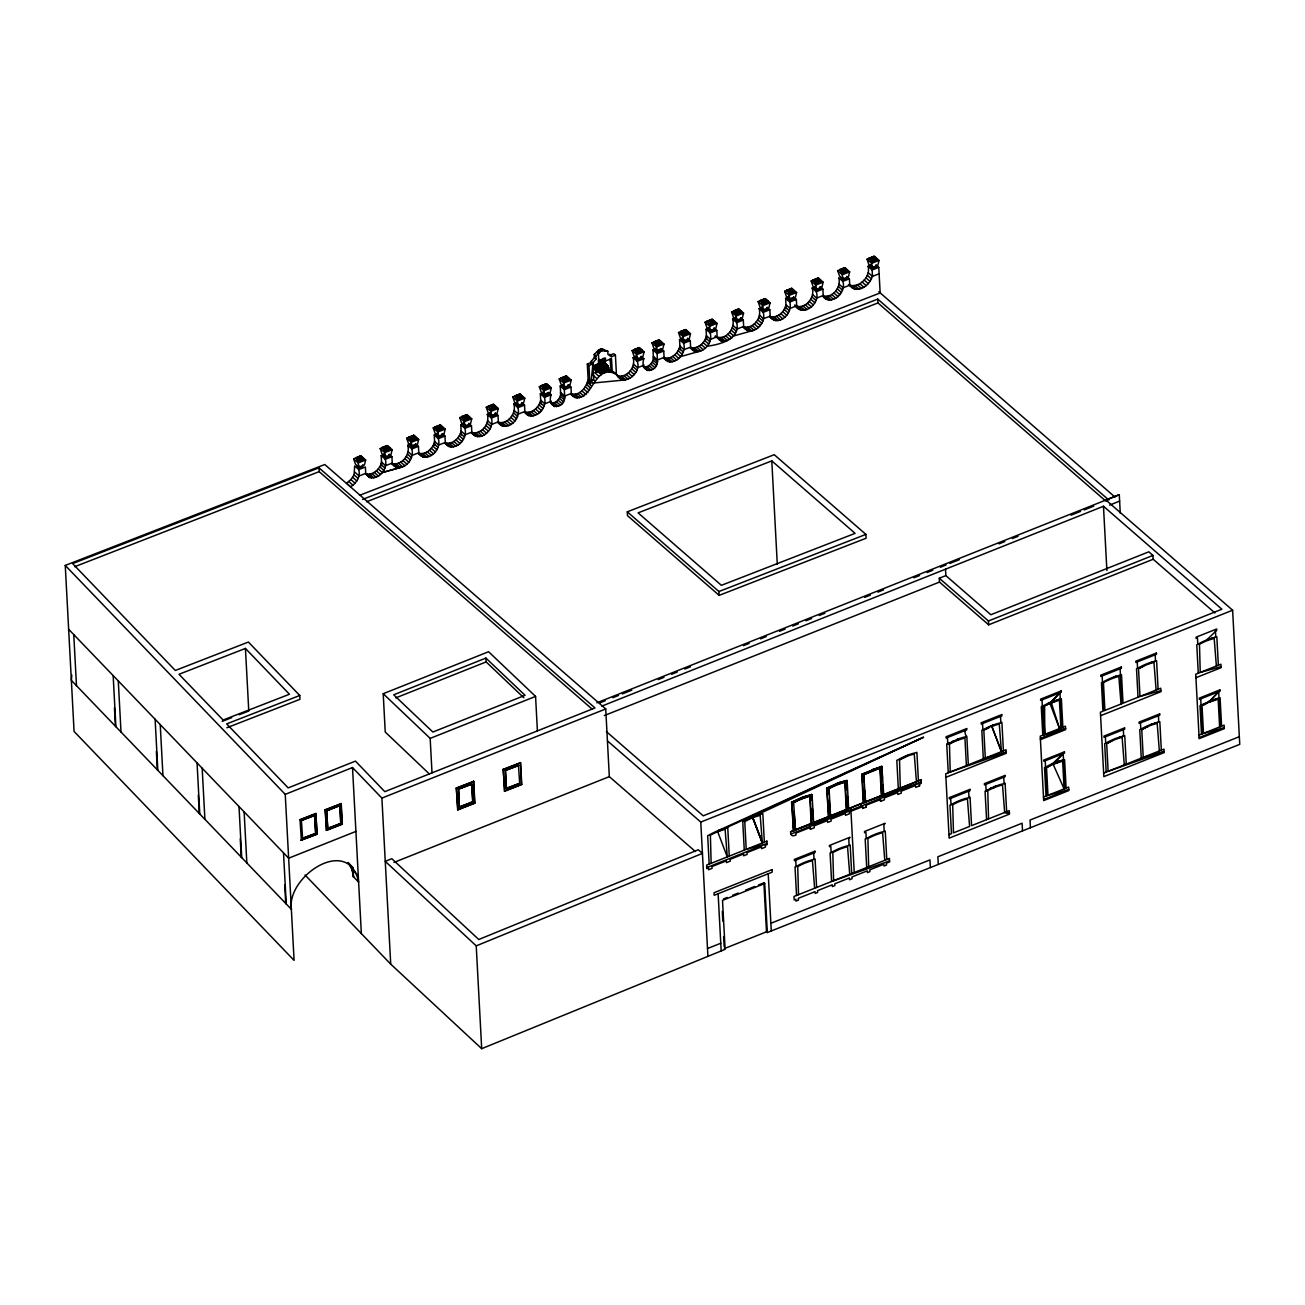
<?xml version="1.0" encoding="UTF-8"?>
<svg xmlns="http://www.w3.org/2000/svg" width="1305" height="1305" viewBox="0 0 1305 1305"><rect width="100%" height="100%" fill="white"/><g stroke="black" fill="none" stroke-linecap="round" stroke-linejoin="round"><path stroke-width="1.5" d="M603.008 363.149L604.362 362.823L608.864 368.32C598.359 383.784 596.923 358.076 604.623 358.81C607.608 365.889 595.113 365.906 599.338 359.381M599.99 372.594L598.277 372.235L600.74 359.935M591.018 382.659L592.927 363.932L591.296 362.464L587.315 364.013L588.327 383.164M71.791 675.028L71.367 680.362L291.358 909.291C286.496 875.9 349.022 834.792 358.614 882.131L353.492 876.797L351.959 869.163L348.174 862.621L353.296 867.956M598.277 372.235C593.302 371.599 594.215 365.009 598.457 364.013L596.711 365.857L598.767 363.018M596.793 371.648C599.142 368.108 598.228 362.105 600.186 359.837M595.667 370.832L598.865 363.638L598.44 353.769L600.398 351.453L603.579 350.474L607.787 351.257L607.951 354.389L611.441 356.738L615.422 355.188L616.433 374.339C623.056 387.895 642.191 373.116 637.215 361.322L633.121 357.668L636.449 356.379M608.636 369.38L603.644 361.338L603.758 358.418C606.613 361.126 601.246 364.454 598.783 361.942M597.837 364.128L594.901 367.749M594.933 369.87L598.555 363.23M550.58 403C556.191 403.8 561.574 397.894 560.579 392.381L564.657 396.051C565.897 409.411 546.11 410.423 551.069 394.811L548.345 392.381M647.443 370.587L643.365 366.933C648.976 367.733 654.36 361.828 653.365 356.314L657.443 359.968C658.666 373.344 638.895 374.356 643.838 358.745L641.114 356.298M603.611 358.565L604.753 359.315L603.677 363.834L606.825 371.289M594.689 368.826L598.13 363.524C590.284 371.974 614.508 369.755 604.362 362.823M595.504 366.362L594.786 368.255C596.564 373.736 607.2 373.263 608.701 367.749L603.644 361.338M604.443 362.105C608.978 366.754 597.396 369.038 597.755 364.079M604.46 363.018L604.639 359.821L603.53 358.908M365.645 460.045L364.421 465.004L358.859 467.157L355.433 464.107L353.655 458.838L361.077 455.951L365.645 460.045L358.223 462.932L353.655 458.838M392.169 449.736L390.945 454.695L385.383 456.848L381.957 453.781L380.195 448.529L387.601 445.641L392.169 449.736L384.763 452.607L380.195 448.529M418.693 439.41L417.469 444.369L411.907 446.538L408.481 443.472L406.72 438.219L414.125 435.332L418.693 439.41L411.287 442.297L406.72 438.219M445.217 429.1L443.994 434.059L438.431 436.229L435.005 433.162L433.244 427.893L440.65 425.022L445.217 429.1L437.811 431.988L433.244 427.893M471.741 418.791L470.518 423.75L464.955 425.903L461.53 422.853L459.768 417.584L467.174 414.713L471.741 418.791L464.335 421.678L459.768 417.584M498.265 408.481L497.042 413.44L491.479 415.594L488.054 412.527L486.292 407.274L493.698 404.387L498.265 408.481L490.859 411.369L486.292 407.274M524.789 398.172L523.566 403.131L518.003 405.284L514.578 402.217L512.816 396.965L520.222 394.077L524.789 398.172L517.384 401.043L512.816 396.965M551.314 387.846L550.09 392.805L544.528 394.975L541.102 391.908L539.34 386.655L546.746 383.768L551.314 387.846L543.908 390.733L539.34 386.655M571.215 380.114L569.991 385.073L564.429 387.242L561.003 384.176L559.225 378.923L566.647 376.036L571.215 380.114L563.793 383.001L559.225 378.923M644.099 351.779L642.876 356.738L637.313 358.891L633.887 355.841L632.126 350.572L639.532 347.701L644.099 351.779L636.693 354.666L632.126 350.572M664 344.047L662.777 349.006L657.214 351.159L653.789 348.109L652.011 342.84L659.433 339.953L664 344.047L656.578 346.934L652.011 342.84M690.524 333.737L689.301 338.696L683.738 340.85L680.313 337.783L678.535 332.53L685.957 329.643L690.524 333.737L683.102 336.608L678.535 332.53M717.049 323.412L715.825 328.371L710.263 330.54L706.837 327.473L705.059 322.221L712.481 319.334L717.049 323.412L709.626 326.299L705.059 322.221M743.573 313.102L742.349 318.061L736.787 320.231L733.361 317.164L731.599 311.911L739.005 309.024L743.573 313.102L736.167 315.989L731.599 311.911M770.097 302.793L768.873 307.752L763.311 309.905L759.885 306.854L758.123 301.586L765.529 298.715L770.097 302.793L762.691 305.68L758.123 301.586M796.621 292.483L795.398 297.442L789.835 299.595L786.409 296.529L784.648 291.276L792.053 288.389L796.621 292.483L789.215 295.37L784.648 291.276M823.145 282.174L821.922 287.133L816.359 289.286L812.933 286.219L811.172 280.967L818.578 278.079L823.145 282.174L815.739 285.045L811.172 280.967M849.669 271.848L848.446 276.807L842.883 278.976L839.458 275.91L837.696 270.657L845.102 267.77L849.669 271.848L842.263 274.735L837.696 270.657M879.032 260.445L877.808 265.404L872.246 267.558L868.82 264.491L867.058 259.238L874.464 256.351L879.032 260.445L871.626 263.316L867.058 259.238M384.502 454.319L381.191 455.608L385.285 459.262C388.172 468.479 379.347 479.865 369.592 477.516L365.514 473.862C372.969 475.836 380.195 469.017 381.533 462.003L385.611 465.657L392.25 463.079L391.908 456.685L389.184 454.254M407.715 445.299L411.809 448.953C414.696 458.169 405.871 469.555 396.116 467.19L392.038 463.536C401.777 465.901 410.618 454.515 407.715 445.299L411.026 444.01M437.567 433.7L434.239 434.989L438.333 438.643C441.221 447.86 432.395 459.246 422.641 456.88L418.562 453.226C426.017 455.2 433.244 448.398 434.581 441.367L438.676 445.021L445.299 442.444L444.956 436.066L442.232 433.635M464.091 423.391L460.763 424.68L464.857 428.334C467.745 437.534 458.92 448.92 449.165 446.571L445.087 442.917C452.541 444.891 459.768 438.089 461.105 431.058L465.2 434.712L471.823 432.134L471.48 425.756L468.756 423.309M487.287 414.37L491.381 418.024C494.269 427.224 485.444 438.611 475.689 436.262L471.611 432.608C481.349 434.957 490.191 423.57 487.287 414.37L490.615 413.081M513.827 404.044L517.906 407.698C520.793 416.915 511.968 428.301 502.229 425.952L498.135 422.298C507.873 424.647 516.715 413.261 513.827 404.044L517.139 402.756M543.663 392.446L540.352 393.735L544.43 397.389C547.317 406.605 538.492 417.992 528.753 415.626L524.659 411.972C532.114 413.946 539.34 407.144 540.678 400.129L544.772 403.783L551.395 401.206M613.122 371.452L615.976 374.013C594.101 363.263 593.742 399.852 575.162 397.585L571.084 393.931C580.236 396.263 586.239 386.867 588.555 379.429L589.795 380.522M621.523 379.559L617.444 375.905C627.183 378.254 636.024 366.868 633.121 357.668M682.858 338.321L679.546 339.61L683.624 343.264C686.528 352.481 677.687 363.867 667.948 361.518L663.87 357.864C671.325 359.837 678.551 353.019 679.889 346.004L683.967 349.658L690.606 347.081L690.263 340.687L687.539 338.256M709.382 328.012L706.07 329.3L710.165 332.954C713.052 342.171 704.211 353.557 694.472 351.192L690.394 347.538C697.849 349.512 705.075 342.709 706.413 335.695L710.491 339.349L717.13 336.772L716.788 330.377L714.063 327.947M715.222 336.298C724.96 341.551 735.938 328.599 732.594 318.991L735.906 317.702M703.134 342.595L707.212 346.249C719.169 344.585 740.849 339.626 736.689 322.645L732.594 318.991M759.119 308.681L763.213 312.335C766.1 321.536 757.275 332.922 747.52 330.573L743.442 326.919C753.181 329.268 762.022 317.882 759.119 308.681L762.43 307.393M788.97 297.083L785.643 298.372L789.737 302.026C792.624 311.226 783.799 322.612 774.044 320.263L769.966 316.609C777.421 318.583 784.648 311.781 785.985 304.75L790.08 308.404L796.702 305.827L796.36 299.449L793.636 297.002M812.167 288.046L816.261 291.7C820.78 303.592 803.064 317.865 794.794 305.354C804.533 310.606 815.511 297.654 812.167 288.046L815.495 286.757M827.093 299.628L823.015 295.974C832.753 298.339 841.594 286.953 838.691 277.737L842.785 281.391C847.043 292.287 831.334 306.806 822.672 296.268M354.063 474.857L354.666 465.934L358.761 469.588C360.735 476.553 356.428 483.307 350.637 486.83L346.543 483.176L350.915 479.571L354.063 474.857L358.157 478.511M879.146 273.773L872.344 276.415C870.125 283.821 862.54 290.672 854.432 289.058L850.354 285.404C860.419 287.247 870.827 276.269 868.07 266.318L871.381 265.029M358.206 457.419L360.001 456.391L361.469 457.696L359.136 459.278L357.635 457.305L359.658 458.74L361.469 457.696M384.926 446.702L386.851 448.153C389.069 447.68 386.345 445.25 385.399 446.848M411.45 436.376L413.375 437.844C415.594 437.371 412.869 434.94 411.923 436.539M437.779 426.49L439.589 425.446L441.041 426.751L438.708 428.334L437.208 426.376L439.247 427.795L441.041 426.751M464.498 415.757L466.44 417.225C468.642 416.752 465.934 414.321 464.972 415.92M491.023 405.447L492.964 406.915C495.166 406.426 492.458 404.012 491.496 405.594M517.351 395.546L519.162 394.502L520.613 395.823L518.281 397.405L516.78 395.431L518.819 396.851L520.613 395.823M544.071 384.812L546.012 386.28C548.214 385.807 545.506 383.376 544.544 384.975M563.972 377.08L565.897 378.548C568.115 378.075 565.391 375.644 564.445 377.243M636.856 348.745L638.798 350.213C641 349.74 638.292 347.309 637.329 348.908M656.758 341.013L658.682 342.481C660.901 341.992 658.177 339.577 657.214 341.16M683.086 331.111L684.88 330.067L686.348 331.388L684.016 332.971L682.515 330.997L684.538 332.416L686.348 331.388M709.806 320.378L711.731 321.846C713.949 321.373 711.225 318.942 710.279 320.541M736.33 310.068L738.255 311.536C740.473 311.063 737.749 308.632 736.803 310.231M762.658 300.183L764.453 299.139L765.921 300.444L763.588 302.026L762.087 300.052L764.126 301.488L765.921 300.444M789.182 289.857L792.478 290.787L790.112 291.716L788.644 290.411L790.651 291.178L789.378 289.449M815.902 279.139L817.844 280.591C820.046 280.118 817.338 277.688 816.375 279.286M842.426 268.814L844.368 270.282C846.57 269.809 843.862 267.378 842.9 268.977M871.593 257.819L873.404 256.775L874.856 258.08L872.523 259.679L871.022 257.705L873.061 259.124L874.856 258.08M591.393 364.389L591.23 361.469L594.379 357.57L594.215 354.438L598.767 349.985L601.948 349.006L607.787 351.257M594.215 354.438L595.847 355.89L596.026 359.022L592.878 362.937L593.726 378.956L592.633 380.293A18.417 13.099 -48.2 0 0 591.638 381.696M597.625 364.682L595.308 367.325C596.744 372.675 608.522 371.876 607.869 365.922M794.484 292.271L791.483 288.372L786.719 290.216L789.721 294.114L794.484 292.271L790.993 288.829L789.851 289.596M1047.197 704.602L1049.84 703.395L1059.954 692.743L1061.813 727.603M1050.835 765.317L1063.2 753.654L1065.043 788.514M1043.609 799.541L1068.779 789.509L1047.98 795.3L1046.528 767.568L1053.07 764.306L1063.2 753.654M1220.55 726.575L1218.691 691.715L1208.561 702.367L1202.019 705.646L1203.487 733.377L1224.253 727.586L1199.099 737.602M1053.07 764.306L1054.489 762.805L1064.586 759.608L1066.103 788.09M1197.811 644.327A57.485 40.602 -49 0 1 1206.75 639.939L1216.766 630.25L1216.7 628.977L1196.098 637.183L1196.163 638.471L1197.468 637.933L1197.811 644.327L1196.767 644.752L1198.284 673.217M1218.691 691.715L1208.561 702.367L1218.152 699.219L1219.62 726.95M1059.954 692.743L1051.259 701.894L1041.276 706.706L1042.793 735.172L1065.581 728.647L1040.379 738.63L1065.533 728.614L1044.783 734.438L1043.282 706.674L1044.604 705.94L1044.799 734.421M905.376 756.998L908.313 754.926A57.502 40.618 -49 0 1 915.849 752.724L916.893 752.316L918.41 780.782M744.764 821.644L745.465 821.237A56.409 39.835 -49 0 1 751.305 818.366L754.241 816.294A57.502 40.602 -49 0 1 761.794 814.108L762.838 813.684L764.339 842.149M1001.441 751.631L991.865 726.445A56.409 39.835 -49 0 1 999.255 724.063L1001.441 751.631L991.865 726.445L993.317 724.976L983.823 730.327L985.308 758.058L1006.188 752.218L950.219 772.022L949.453 743.899A56.409 39.851 -49 0 1 955.309 741.012L964.917 737.912L966.401 765.627M711.143 863.339L710.393 835.216A56.409 39.835 -49 0 1 716.249 832.345L923.451 737.292L752.74 816.865A57.502 40.602 -49 0 0 743.817 821.269L742.757 821.677L744.274 850.142M923.451 737.292L717.652 830.845L717.701 831.742A56.376 39.819 -49 0 1 725.107 829.344L727.293 856.912L717.701 831.742L719.169 830.257A57.502 40.618 -49 0 1 726.689 828.071L727.75 827.647L729.267 856.129M752.789 817.762L762.365 842.932L752.789 817.762A56.409 39.835 -49 0 1 760.179 815.38L762.365 842.932L752.789 817.762L754.241 816.294L752.74 816.865M794.011 802.559L803.472 797.208L812.069 794.598L813.586 823.064L811.188 823.488L809.72 795.773L793.587 802.2L795.463 830.29L793.505 831.073L791.58 802.232L803.081 796.833L812.069 794.598M847.141 780.618L838.153 782.87L826.652 788.253L828.593 817.093L830.551 816.31L829.083 788.579L838.56 783.228A57.502 40.602 -49 0 1 846.08 781.043L847.141 780.618L848.658 809.1L846.276 809.524L844.792 781.793L828.675 788.22L828.985 794.158M900.287 788.008L899.52 759.885A56.409 39.851 -49 0 1 905.376 756.998L908.313 754.926M948.784 744.339L949.485 743.948A56.409 39.835 -49 0 1 955.342 741.077L958.278 738.989L946.745 744.339L949.273 743.067M991.865 726.445L993.317 724.976M1062.857 727.179L1061.357 698.713L1052.776 701.323L1043.282 706.674L1043.984 706.266M1058.779 699.48L1051.308 702.791L1059.513 728.516L1054.766 732.904M988.554 818.888L987.771 790.765A56.409 39.835 -49 0 1 993.627 787.894L996.563 785.822A57.502 40.618 -49 0 1 1004.083 783.62L1005.127 783.212L1006.644 811.677M1219.017 698.093A57.502 40.602 -49 0 0 1211.497 700.296L1210.029 701.764L1220.077 697.669L1221.594 726.151M1210.029 701.764L1211.497 700.296L1199.996 705.679L1201.514 734.144M595.847 355.89L598.44 353.769L596.809 352.301M595.7 366.199L598.212 364.65M598.408 360.523C599.517 362.072 605.357 361.485 603.562 359.642M1049.84 703.411L1051.178 702.857M985.781 784.403L986.107 790.781L987.591 789.949L985.063 791.205L986.58 819.671M1046.528 767.568L1050.134 765.66M1124.29 764.909L1122.104 737.358A56.441 39.851 -49 0 0 1113.23 740.343L1106.673 743.622L1108.141 771.337L1164.109 751.533L1143.229 757.373L1141.761 729.642L1148.302 726.363A56.441 39.851 -49 0 1 1157.176 723.378L1159.362 750.93M791.58 802.232L803.472 797.208A57.502 40.618 -49 0 1 811.009 795.006L810.601 794.647M826.652 788.253L838.56 783.228M863.747 774.24L865.623 802.33L863.258 802.754L861.74 774.289L881.805 766.28L883.746 795.12L881.348 795.544L879.88 767.829L863.747 774.24L864.171 782.168M861.74 774.289L882.229 766.655M864.155 774.615L880.288 768.188L881.772 795.903M1103.426 682.711L1104.144 682.303A56.409 39.835 -49 0 1 1108.516 680.101L1110 679.432A56.409 39.835 -49 0 1 1118.842 676.447L1121.044 703.999M1156.132 690.035L1153.946 662.467A56.409 39.835 -49 0 0 1145.072 665.452L1138.515 668.731L1139.983 696.462L1160.879 690.639M1141.745 729.642L1145.382 727.717M1204.156 704.472L1202.704 705.238A56.409 39.835 -49 0 1 1207.092 703.02M1139.216 668.339L1140.684 667.556M1107.374 743.214L1108.842 742.431M1045.876 705.255L1047.768 704.341M985.993 729.152L988.913 727.717M603.791 361.191L598.44 360.979M952.275 741.566L953.727 740.816M1142.12 666.822L1143.604 666.121M1110.278 741.697L1111.762 740.995M1048.535 703.966L1049.97 703.346L1059.513 728.516M1048.274 703.183L1049.758 702.514M1146.834 727.032L1148.318 726.363M1053.151 764.273L1062.645 761.158L1064.13 788.873L1053.151 764.273L1054.407 763.751M1208.495 701.486L1209.98 700.867M476.227 945.864L702.449 853.388L698.273 849.767L478.772 939.502L391.826 858.706L385.252 861.333L476.227 945.864L481.692 1048.682L725.123 949.339L722.513 900.368L764.714 883.55L767.324 932.537L1239.75 744.356L1232.621 610.218L1105.906 500.027L1119.282 494.709L1120.277 513.273M429.28 773.898L385.236 732.023L383.213 693.705L488.592 651.733L535.572 696.397L537.399 730.882M485.917 658.079L393.702 694.798L432.852 732.04L525.067 695.304L485.917 658.079L486.129 661.912L523.811 697.751M395.79 697.881L486.129 661.912M695.435 851.561L609.321 776.638L605.732 708.941L324.766 464.515L65.25 565.424L285.24 794.354L352.513 767.552L381.892 798.105L390.717 964.134L481.692 1048.682M383.213 693.705L430.177 738.385L535.572 696.397M301.373 840.404L300.036 819.752L315.843 813.472L317.18 834.123L301.129 840.192L317.18 834.123M325.19 809.736L341.241 803.668L342.318 824.108L326.527 830.388L325.19 809.736L326.527 830.388M316.087 813.684L300.036 819.752M325.434 809.965L341.241 803.668M302.613 838.609L301.422 820.502L314.587 815.266L315.794 833.373L302.369 838.397L315.794 833.373M326.576 810.487L339.985 805.462L340.931 823.341L327.767 828.593L326.576 810.487L327.767 828.593M596.809 702.824L1119.282 494.709M314.848 815.478L301.422 820.502M599.582 702.987L605.259 700.72M612.844 697.702L618.521 695.435M622.306 693.934L631.767 690.166M658.275 679.611L663.951 677.344M671.537 674.326L677.213 672.059M684.782 669.041L690.459 666.79M743.475 645.665L749.152 643.398M760.521 638.879L766.198 636.612M779.444 631.343L785.121 629.075M792.706 626.057L798.383 623.79M805.952 620.772L811.628 618.521M819.197 615.503L824.891 613.236M864.644 597.396L870.321 595.145M877.89 592.127L883.583 589.86M913.875 577.789L919.552 575.538M927.121 572.52L932.798 570.252M940.383 567.235L946.06 564.967M949.844 563.466L959.306 559.698M999.075 543.859L1004.752 541.591M1012.321 538.574L1017.998 536.322M1071.014 515.198L1080.475 511.43M1084.259 509.912L1093.737 506.144M601.85 706.103L1103.475 506.258L1221.871 609.223L703.199 815.821L606.368 731.583M1109.593 505.117L1119.625 501.12M381.892 798.105L605.732 708.941M1153.18 559.241L988.652 624.818L939.486 582.063L939.29 578.229L945.864 575.603L990.854 614.737L1148.824 551.819L1152.967 555.424L1153.18 559.241L1214.89 612.926M604.329 715.564L939.486 582.063M327.522 828.365L340.931 823.341M326.283 830.176L342.318 824.108M456.342 787.992L473.715 781.401L474.873 803.113L457.761 809.916L456.342 787.992L457.761 809.916M503.224 769.314L520.581 762.724L521.739 784.436L504.627 791.254L503.224 769.314L504.627 791.254M456.603 788.204L473.715 781.401M503.469 769.542L520.581 762.724M505.296 770.456L518.721 765.431L505.296 770.456L506.503 788.546L519.667 783.31L518.46 765.203M472.785 801.971L471.594 783.881L458.414 789.117L471.839 784.093L472.785 801.971L459.376 806.996L458.43 789.117L471.839 784.093M355.922 831.416L288.65 858.201L68.643 629.271M472.541 801.759L459.376 806.996L458.675 789.346M457.5 809.704L474.873 803.113M504.382 791.026L521.739 784.436M939.29 578.229L988.44 620.984L1152.967 555.424M393.963 862.426L609.321 776.638M607.429 740.849L700.769 822.068L1232.621 610.218M965.423 730.376C963.645 733.508 967.755 737.358 965.765 736.754A57.502 40.618 -49 0 0 956.744 739.511L956.777 739.56M1003.415 750.832L1001.897 722.366L1000.853 722.791A57.42 40.553 -49 0 0 982.877 729.935L981.817 730.36L983.334 758.841M1158.106 689.252L1156.589 660.77L1147.992 663.38A57.42 40.537 -49 0 0 1137.569 668.356L1136.508 668.764L1138.025 697.245M810.291 827.419L810.47 829.279L810.291 827.419L795.871 833.161L796.05 835.037C792.249 836.587 790.651 835.804 790.553 831.709L828.169 816.734M829.295 800.096L830.143 815.935L846.276 809.524M847.598 796.523L848.25 808.741L863.258 802.754M864.595 790.096L865.231 801.971L881.348 795.544M882.784 784.582L883.322 794.761L921.036 779.852L790.634 831.791M706.772 867.58L767.014 843.585L746.232 849.376L744.764 821.644M790.683 834.156L921.085 782.217M810.389 829.213L814.287 827.762L814.108 825.886L827.484 820.568L827.664 822.427L831.138 821.057L830.959 819.181L845.363 813.439L845.542 815.315L849.376 813.798L849.196 811.922L862.654 806.653L862.752 808.464L866.21 807.077L866.031 805.201L880.532 799.541L880.63 801.335L880.451 799.459M880.549 801.27L884.447 799.818L884.268 797.942L897.661 792.608L897.84 794.484L901.298 793.114L901.119 791.238L915.539 785.496L915.719 787.372L919.536 785.838L919.438 784.044L921.216 783.326L920.955 779.77M1043.478 797.094L1068.648 787.078L1068.828 790.569L1043.674 800.585L1040.248 736.183L1065.451 726.2L1065.581 729.658L1040.428 739.674M945.897 777.307L1006.253 753.279L1006.057 749.788L945.717 773.816L949.143 838.153L1009.483 814.108L1009.287 810.633L971.573 825.657L970.055 797.176L968.995 797.6A57.502 40.618 -49 0 0 951.035 804.761L949.958 805.185L951.476 833.65L948.947 834.662M1100.588 715.711L1160.928 691.683L1160.749 688.192L1123.018 703.216L1121.501 674.75L1120.457 675.158A57.502 40.602 -49 0 0 1114.437 676.822L1112.92 677.36A57.42 40.553 -49 0 0 1102.48 682.319L1101.436 682.743L1102.937 711.209L1100.409 712.22L1103.834 776.622L1164.174 752.577L1163.978 749.103L1103.639 773.131M1195.918 677.719L1221.072 667.703L1220.893 664.212L1195.739 674.228L1199.165 738.646L1224.318 728.63L1224.139 725.14L1198.969 735.155M816.604 887.465L815.087 859L814.043 859.408A57.502 40.602 -49 0 0 796.083 866.585L795.022 866.993L796.539 895.458M851.692 873.485L850.175 845.02L849.115 845.444A57.502 40.618 -49 0 0 831.154 852.589L830.094 853.013L831.595 881.495L889.537 860.909M886.764 859.522L885.263 831.04L884.203 831.464A57.502 40.602 -49 0 0 866.243 838.626L865.182 839.033L866.699 867.515M1126.264 764.126L1124.747 735.645L1116.15 738.271A57.42 40.553 -49 0 0 1105.727 743.23L1104.666 743.654L1106.183 772.12M1161.336 750.147L1159.819 721.681L1151.238 724.291A57.42 40.553 -49 0 0 1140.798 729.25L1139.754 729.674L1141.271 758.14M723.508 898.9L727.179 897.448M732.692 895.246L738.19 893.06M745.53 890.14L754.714 886.487M758.384 885.018L763.882 882.833L764.714 883.55M707.506 948.539L720.768 943.254M770.864 923.288L929.976 859.913L930.383 867.58M1239.342 736.689L1030.02 820.062L1030.428 827.729M724.291 948.621L766.492 931.803L767.324 932.537M299.759 695.483L226.662 723.9L288.177 787.894L355.449 761.109L384.812 791.662L594.982 707.946L318.975 467.826L72.623 563.597L175.327 670.46L248.407 642.044L299.759 695.483L299.954 699.317L226.874 727.733M611.376 355.743L609.745 354.275L609.794 355.27L613.774 353.72L615.422 355.188M598.816 360.62L605.438 358.043L605.602 360.963L611.539 358.647L612.241 371.762L617.657 375.432M587.315 364.013L588.947 365.482L592.927 363.932M74.728 566.696L319.17 471.643L592.111 709.104M355.743 457.778L360.506 455.934L363.426 458.544L363.508 459.833L358.745 461.676L355.743 457.778L358.745 461.676M382.267 447.468L387.03 445.609L389.95 448.235L390.032 449.507L385.269 451.367L382.267 447.468L385.269 451.367M408.791 437.159L413.555 435.299L416.491 437.925L416.556 439.198L411.793 441.057L408.791 437.159L411.793 441.057M435.315 426.833L440.079 424.99L443.015 427.616L443.08 428.888L438.317 430.748L435.315 426.833L438.317 430.748M461.84 416.523L466.603 414.68L469.539 417.306L469.604 418.579L464.841 420.422L461.84 416.523L464.841 420.422M488.364 406.214L493.127 404.354L496.063 406.981L496.128 408.269L491.365 410.113L488.364 406.214L491.365 410.113M514.888 395.904L519.651 394.045L522.587 396.671L522.653 397.943L517.889 399.803L514.888 395.904L517.889 399.803M541.412 385.595L546.175 383.735L549.111 386.362L549.177 387.634L544.413 389.494L541.412 385.595L544.413 389.494M561.313 377.846L566.076 376.003L568.996 378.629L569.078 379.902L564.315 381.761L561.313 377.846L564.315 381.761M634.197 349.512L638.961 347.668L641.897 350.295L641.962 351.567L637.199 353.41L634.197 349.512L637.199 353.41M654.099 341.78L658.846 339.936L661.782 342.546L661.847 343.835L657.1 345.678L654.099 341.78L657.1 345.678M680.623 331.47L685.37 329.61L688.306 332.237L688.371 333.509L683.624 335.369L680.623 331.47L683.624 335.369M707.147 321.161L711.91 319.301L714.83 321.927L714.912 323.2L710.148 325.059L707.147 321.161L710.148 325.059M733.671 310.835L738.434 308.991L741.354 311.618L741.436 312.89L736.673 314.75L733.671 310.835L736.673 314.75M760.195 300.525L764.958 298.682L767.895 301.308L767.96 302.581L763.197 304.424L760.195 300.525L763.197 304.424M813.243 279.906L818.007 278.047L820.943 280.673L821.008 281.945L816.245 283.805L813.243 279.906L816.245 283.805M839.767 269.597L844.531 267.737L847.467 270.363L847.532 271.636L842.769 273.495L839.767 269.597L842.769 273.495M869.13 258.178L873.893 256.318L876.83 258.945L876.895 260.217L872.132 262.077L869.13 258.178L872.132 262.077M593.025 365.84L598.962 363.54M357.668 457.973L360.033 457.044L361.501 458.349M384.192 447.664L386.574 446.734L388.025 448.039L385.66 448.969L384.73 447.109M411.254 436.8L413.049 435.756M437.24 427.029L439.589 425.446M463.764 416.719L466.146 415.789L467.598 417.111L465.233 418.024L464.303 416.165M490.289 406.41L492.67 405.48L494.122 406.785L491.757 407.715L490.827 405.855M516.813 396.1L519.162 394.502M543.337 385.774L545.718 384.861L547.187 386.166L544.805 387.096L543.875 385.236M563.238 378.042L565.603 377.129L567.071 378.434L564.706 379.347L563.776 377.504M636.661 349.153L638.471 348.125M656.562 341.421L658.356 340.393M682.548 331.666L684.88 330.067M709.072 321.34L711.437 320.426L712.905 321.731L710.54 322.661L709.61 320.802M735.596 311.03L737.977 310.117L739.429 311.422L737.064 312.335L736.134 310.492M762.12 300.721L764.453 299.139M788.644 290.411L791.026 289.482L792.478 290.787M815.168 280.102L817.55 279.172L819.002 280.477L816.636 281.407L815.707 279.547M842.231 269.238L844.041 268.194M871.055 258.374L873.437 257.444L874.905 258.749M435.381 428.122L438.562 426.882M680.688 332.742L683.853 331.503M733.736 312.123L736.901 310.884M410.716 437.338L412.184 438.659L414.517 437.061M636.122 349.707L637.59 351.012L639.923 349.43M656.024 341.975L657.475 343.28L659.824 341.698M841.692 269.776L843.161 271.097L845.493 269.499M358.663 460.404L363.426 458.544M385.203 450.095L389.95 448.235M411.728 439.769L416.491 437.925M438.252 429.459L443.015 427.616M464.776 419.15L469.539 417.306M491.3 408.84L496.063 406.981M517.824 398.531L522.587 396.671M544.348 388.205L549.111 386.362M564.249 380.473L568.996 378.629M637.134 352.138L641.897 350.295M657.019 344.406L661.782 342.546M683.543 334.096L688.306 332.237M710.067 323.771L714.83 321.927M736.607 313.461L741.354 311.618M763.131 303.151L767.895 301.308M786.719 290.216L789.655 292.842L794.419 290.982M816.18 282.532L820.943 280.673M842.704 272.207L847.467 270.363M872.066 260.804L876.83 258.945M560.693 394.534L560.236 386.003L563.548 384.714M653.479 358.451L653.022 349.936L656.333 348.647M544.935 393.98L548.377 392.642L548.475 394.55L545.05 395.888L542.929 393.996L542.831 392.087L544.935 393.98L545.05 395.888M357.244 466.195L359.364 468.087L362.806 466.75L362.708 464.825M385.889 457.761L385.791 455.853L383.67 453.961L383.768 455.869L385.889 457.761L389.33 456.424L389.233 454.515M412.413 447.452L415.855 446.114L415.757 444.206L412.315 445.543L412.413 447.452L410.308 445.56L410.194 443.651M436.718 433.325L436.832 435.25L438.937 437.142L442.379 435.805L442.281 433.896M463.242 423.016L463.357 424.941L465.461 426.833L468.903 425.495L468.805 423.57M489.783 412.706L489.881 414.615L491.985 416.523L495.427 415.186L495.329 413.261M516.307 402.397L516.405 404.305L518.525 406.198L521.951 404.86L521.853 402.951M562.716 384.339L562.814 386.264L564.935 388.156L568.376 386.818L568.279 384.91M637.819 359.821L637.721 357.896L635.6 356.004L635.714 357.929L637.819 359.821L641.261 358.483L641.163 356.559M657.72 352.089L661.162 350.751L661.048 348.827L657.622 350.164L657.72 352.089L655.599 350.197L655.501 348.272M682.026 337.962L682.124 339.871L684.244 341.763L687.686 340.426L687.572 338.517M708.55 327.653L708.648 329.561L710.768 331.454L714.21 330.116L714.112 328.207M737.292 321.144L737.195 319.236L735.074 317.327L735.172 319.252L737.292 321.144L740.734 319.807L740.636 317.898M761.598 307.018L761.712 308.942L763.817 310.835L767.258 309.497L767.161 307.572M790.341 300.525L793.783 299.188L793.685 297.263L790.243 298.6L790.341 300.525L788.236 298.617L788.122 296.708M814.646 286.399L814.76 288.307L816.865 290.199L820.307 288.862L820.209 286.953M841.285 277.998L843.389 279.89L846.831 278.552L846.733 276.644M872.768 268.471L872.654 266.563L870.549 264.67L870.647 266.579L872.768 268.471L876.193 267.134L876.095 265.225M358.761 469.588L365.384 467.011L365.726 473.389L369.592 477.516M385.285 459.262L391.908 456.685M411.809 448.953L418.432 446.375L418.775 452.77L422.641 456.88M438.333 438.643L444.956 436.066M464.857 428.334L471.48 425.756M491.381 418.024L498.004 415.447L498.347 421.825L502.229 425.952M517.906 407.698L524.528 405.121L524.871 411.515L528.753 415.626M544.43 397.389L551.069 394.811M560.236 386.003L564.331 389.657L570.954 387.079L571.296 393.457L575.162 397.585M637.215 361.322L643.838 358.745M653.022 349.936L657.1 353.59L663.739 351.012L664.082 357.391L667.948 361.518M683.624 343.264L690.263 340.687M710.165 332.954L716.788 330.377M736.689 322.645L743.312 320.068L743.654 326.446L747.52 330.573M763.213 312.335L769.836 309.758L770.178 316.136L774.044 320.263M789.737 302.026L796.36 299.449M816.261 291.7L822.884 289.123L823.227 295.517L825.396 298.698M842.785 281.391L849.408 278.813L849.751 285.208L854.432 289.058M868.07 266.318L872.148 269.972L878.771 267.394L880.157 292.94L359.479 495.362M365.726 473.389L359.087 475.966L355.009 472.312M418.775 452.77L412.135 455.347L408.057 451.693M498.347 421.825L491.724 424.402L487.63 420.748M524.871 411.515L518.248 414.093L514.154 410.439M571.296 393.457L564.657 396.051L564.331 389.657M644.181 365.123L637.558 367.7L633.463 364.046M664.082 357.391L657.443 359.968L657.1 353.59M743.654 326.446L737.015 329.023L732.937 325.369M770.178 316.136L763.539 318.714L759.461 315.06M823.227 295.517L816.604 298.095L812.509 294.441M849.751 285.208L843.128 287.785L839.033 284.131M362.611 499.391L877.759 299.106L1108.875 500.109M366.591 501.756L877.955 302.939L1106.02 501.283M245.438 648.438L178.997 674.277L223.139 720.034L289.449 694.244L245.438 648.438L248.766 711.029L239.272 714.716M627.297 511.821L774.257 454.695L865.9 534.398L866.112 538.231L719.153 595.357L627.493 515.654L627.297 511.821L718.941 591.524L719.153 595.357M771.793 460.893L638.096 512.865L721.404 585.325L855.101 533.353L771.793 460.893L777.291 564.282M222.176 721.355L231.67 717.668M718.941 591.524L865.9 534.398M1221.023 666.643L1200.241 672.434L1199.474 644.311A56.409 39.835 -49 0 1 1205.331 641.44L1206.75 639.939L1216.831 636.742L1218.348 665.224M1052.776 701.323L1051.308 702.791L1054.13 701.764M837.109 784.713C835.037 783.832 841.741 783.962 845.216 782.168L846.684 809.883M709.186 864.122L707.669 835.657L708.729 835.233A57.502 40.602 -49 0 1 717.652 830.845L719.169 830.257A57.502 40.602 -49 0 1 726.706 828.071M802.02 798.676L810.128 796.132L811.612 823.863M956.826 740.457L958.294 739.886M996.563 785.822L990.56 788.383L992.061 787.682A57.502 40.618 -49 0 0 986.123 790.781M995.111 787.29L998.064 786.197A56.409 39.835 -49 0 1 1002.485 784.909L1004.671 812.477L1009.418 813.064L1004.687 812.46M1052.042 702.498L1051.275 701.894L1051.308 702.791L1059.415 700.247L1060.9 727.978M1056.544 762.952L1057.36 762.658M865.297 802.053L921.167 782.282M795.137 829.996L850.909 810.16M1208.267 639.352L1209.751 638.83M845.673 780.684L838.153 782.87M1151.255 724.291L1152.739 723.753M1056.006 762.218L1060.525 760.766M1149.526 662.842L1155.529 661.195L1155.202 654.8M1211.285 638.341L1215.787 637.166L1215.444 630.788M1155.757 722.84L1154.273 723.264A57.42 40.553 -49 0 1 1158.775 722.105L1158.432 715.711M1119.184 737.243L1120.685 736.803M378.254 468.903L382.332 472.557L400.309 467.516L396.231 463.862M382.332 472.557L402.609 466.88L398.514 463.226M715.271 336.119L720.996 340.882L727.489 340.556L723.394 336.902M830.208 816.017L850.99 810.242M1122.186 736.412L1123.67 736.069L1123.344 729.691M871.022 257.705L873.061 259.124M841.66 269.124L843.699 270.543M815.136 279.433L817.175 280.852M788.612 289.743L790.651 291.178M762.087 300.052L764.126 301.488M735.563 310.378L737.602 311.797M709.039 320.687L711.062 322.107M682.515 330.997L684.538 332.416M655.991 341.306L658.014 342.742M636.09 349.039L638.129 350.474M563.205 377.39L565.228 378.809M543.304 385.122L545.343 386.541M516.78 395.431L518.819 396.851M490.256 405.741L492.295 407.16M463.732 416.05L465.771 417.486M437.208 426.376L439.247 427.795M410.683 436.686L412.723 438.105M384.159 446.995L386.198 448.414M357.635 457.305L359.658 458.74M610.006 359.054L611.131 370.424M607.739 365.775L604.851 363.785L608.603 367.26L604.133 361.697L604.28 358.353L604.166 363.459L607.934 370.392M690.051 347.831L694.472 351.192M471.268 432.885L475.689 436.262M444.744 443.194L449.165 446.571M391.696 463.83L396.116 467.19M605.406 363.867L607.885 366.297M878.836 291.716L1115.025 497.107M947.789 743.915L947.463 737.521M968.326 764.812L966.826 736.33M948.262 772.805L946.745 744.339M919.356 783.962L919.536 785.838M880.761 766.704L881.169 767.063A57.502 40.602 -49 0 0 873.649 769.265L873.241 768.89M870.304 770.978L870.712 771.337A56.409 39.835 -49 0 0 864.856 774.208L864.448 773.849M866.129 807.012L866.031 805.201M862.654 806.653L862.67 808.382M835.216 784.941L837.06 783.816L835.624 785.316A56.409 39.851 -49 0 0 829.768 788.187L829.376 787.828M800.144 798.921L800.552 799.28A56.409 39.835 -49 0 0 794.696 802.167L794.288 801.792M813.586 823.064L812.411 808.464M795.479 830.274L794.109 812.101M519.667 783.31L506.258 788.334L505.557 770.668M872.702 257.052L874.448 258.586M871.789 257.411L873.73 258.863M876.063 264.964L878.771 267.394M868.249 272.761L872.49 276.366L872.148 269.972M867.319 275.306L871.397 278.96M865.933 277.753L870.011 281.407M864.171 280.02L868.249 283.674M862.083 282.011L866.177 285.665M843.324 268.471L845.526 270.168M859.799 283.625L863.877 287.279M857.369 284.816L861.447 288.47M846.684 276.383L849.408 278.813M854.922 285.534L859 289.188M852.54 285.713L856.635 289.367M848.413 284.572L852.508 288.226M838.397 286.496L842.492 290.15M837.288 288.845L841.366 292.499M835.755 291.031L839.833 294.685M833.879 292.956L837.957 296.61M816.8 278.781L818.561 280.314M831.758 294.522L835.836 298.176M820.16 286.692L822.884 289.123M829.491 295.648L833.585 299.318M827.207 296.3L831.301 299.954M825.021 296.398L829.099 300.052M811.873 296.806L815.951 300.46M810.764 299.155L814.842 302.809M809.231 301.341L813.309 304.995M807.355 303.266L811.433 306.92M790.275 289.09L792.037 290.624M805.234 304.832L809.312 308.486M802.967 305.974L807.061 309.628M800.683 306.61L804.777 310.264M798.481 306.708L802.575 310.378M796.49 306.3L800.569 309.954M794.843 305.174L798.872 309.008M785.349 307.132L789.427 310.786M784.24 309.464L788.318 313.118M782.706 311.65L786.784 315.304M780.83 313.575L784.909 317.229M767.96 302.581L764.958 298.682M763.751 299.416L765.953 301.112M762.854 299.759L764.779 301.227M778.71 315.157L782.788 318.812M767.112 307.311L769.836 309.758M776.442 316.283L780.537 319.937M774.159 316.919L778.253 320.573M771.956 317.033L776.051 320.687M769.624 316.887L772.348 319.334M758.825 317.441L762.903 321.095M757.716 319.774L761.794 323.428M756.182 321.96L760.26 325.614M754.306 323.901L758.384 327.555M737.227 309.725L738.989 311.259M752.186 325.467L756.264 329.121M740.588 317.637L743.312 320.068M749.918 326.593L754.013 330.247L733.736 335.94L729.658 332.286M747.635 327.229L751.713 330.883M745.432 327.343L749.527 330.997M743.1 327.196L745.824 329.643M732.301 327.751L736.379 331.405M731.192 330.083L735.27 333.737M727.782 334.211L731.86 337.865M710.703 320.035L712.465 321.568M725.662 335.776L729.74 339.431M721.11 337.538L725.189 341.192M718.908 337.652L723.003 341.306M716.918 337.228L720.996 340.882M705.777 338.06L709.855 341.714M704.651 340.409L708.746 344.063M701.258 344.52L705.336 348.174M688.371 333.509L685.37 329.61M684.179 330.344L686.381 332.041M683.282 330.703L685.207 332.155M699.137 346.086L703.216 349.74M696.87 347.228L700.964 350.882L680.688 356.559L676.594 352.905M694.586 347.864L698.664 351.518M692.384 347.962L696.479 351.616M679.253 348.37L683.331 352.024M678.127 350.719L682.221 354.373M674.734 354.83L678.812 358.483M657.948 340.882L659.857 342.367M657.655 340.654L659.123 341.975M672.613 356.396L676.691 360.05M661.015 348.566L663.739 351.012M670.346 357.537L674.424 361.191M668.062 358.174L672.14 361.828M665.86 358.288L669.954 361.942M663.527 358.141L666.251 360.572M653.528 358.174L657.622 361.828M653.136 360.196L657.214 363.85M638.063 348.614L639.956 350.099M637.754 348.402L639.222 349.707M652.19 362.203L656.284 365.857M650.803 364.03L654.882 367.684M649.058 365.531L653.153 369.185M647.133 366.558L651.228 370.212M645.176 367.031L649.27 370.685M632.827 366.428L636.922 370.082M631.718 368.76L635.796 372.414M630.185 370.946L634.263 374.6M603.024 349.381L605.08 351.192M609.794 355.27L611.441 356.738M602.519 349.136L604.15 350.605M601.948 349.006L603.579 350.474M628.309 372.887L632.387 376.541M601.328 348.99L602.975 350.441M600.692 349.071L602.323 350.539M600.039 349.283L601.67 350.735M599.387 349.577L601.018 351.045M626.188 374.453L630.266 378.107M598.767 349.985L600.398 351.453M598.179 350.474L599.811 351.942M597.641 351.029L599.272 352.497M597.184 351.649L598.816 353.117M623.921 375.579L628.015 379.233M603.97 359.495L605.602 360.963M621.637 376.215L625.731 379.869L592.649 383.083L591.426 381.99M619.435 376.329L623.529 379.983M613.986 372.985L607.641 368.76L611.735 372.414M610.593 370.294L612.241 371.762M594.379 357.57L596.026 359.022M606.548 369.87L609.272 372.3M591.23 361.469L592.878 362.937M601.426 374.698L597.347 371.044L594.819 372.675L598.913 376.329M592.486 374.649L596.564 378.303M593.237 379.478L594.46 380.587M587.103 382.071L591.181 385.725M586.467 384.453L590.545 388.107M585.358 386.786L589.436 390.44M583.824 388.972L587.903 392.626M581.948 390.913L586.027 394.567M564.869 376.737L566.631 378.271M579.828 392.479L583.906 396.133M568.23 384.649L570.954 387.079M577.56 393.604L581.655 397.258M575.277 394.241L579.355 397.894M573.074 394.355L577.169 398.009M570.742 394.224L573.466 396.655M560.742 394.257L564.837 397.911M560.351 396.263L564.429 399.917M544.984 384.469L546.73 386.003M559.405 398.286L563.499 401.94M558.018 400.113L562.096 403.767M556.273 401.597L560.367 405.251M554.348 402.625L558.442 406.279M552.407 403.115L556.485 406.769M551.933 404.224L554.658 406.654M540.042 402.495L544.136 406.149M538.932 404.844L543.01 408.498M537.399 407.03L541.477 410.683M535.523 408.954L539.618 412.608M522.653 397.943L519.651 394.045M518.46 394.779L520.662 396.475M517.547 395.138L519.488 396.59M533.402 410.52L537.497 414.174M521.821 402.69L524.528 405.121M531.151 411.646L535.229 415.3M528.851 412.298L532.946 415.952M526.665 412.396L530.744 416.05M524.333 412.266L527.041 414.696M513.518 412.804L517.612 416.458M512.408 415.153L516.486 418.807M510.875 417.339L514.953 420.993M508.999 419.264L513.093 422.918M491.92 405.088L493.682 406.622M506.878 420.83L510.973 424.484M495.28 413L498.004 415.447M504.627 421.972L508.705 425.626M502.327 422.608L506.422 426.262M500.141 422.706L504.219 426.36M497.792 422.575L500.516 425.006M486.993 423.13L491.088 426.784M485.884 425.463L489.962 429.117M484.351 427.649L488.429 431.303M482.475 429.573L486.553 433.227M469.604 418.579L466.603 414.68M465.396 415.414L467.157 416.931M480.354 431.156L484.432 434.81M478.087 432.281L482.181 435.935M475.803 432.917L479.897 436.571M473.617 433.032L477.695 436.686M460.469 433.439L464.547 437.093M459.36 435.772L463.438 439.426M457.827 437.958L461.905 441.612M455.951 439.899L460.029 443.553M443.08 428.888L440.079 424.99M438.872 425.724L441.074 427.42M437.974 426.066L439.899 427.534M453.83 441.465L457.908 445.119M451.563 442.591L455.657 446.245M449.279 443.227L453.373 446.881M447.077 443.341L451.171 446.995M433.945 443.749L438.023 447.403M432.836 446.082L436.914 449.736M431.303 448.284L435.381 451.938M429.427 450.209L433.505 453.863M416.556 439.198L413.555 435.299M412.641 436.262L414.55 437.73M412.347 436.033L413.816 437.338M427.306 451.775L431.384 455.429M415.708 443.945L418.432 446.375M425.038 452.9L429.133 456.554M422.755 453.536L426.849 457.19M420.553 453.651L424.647 457.305M418.22 453.52L420.944 455.951M407.421 454.058L411.499 457.712M406.312 456.407L410.39 460.061M404.778 458.593L408.856 462.247M402.902 460.518L406.981 464.172M385.823 446.343L387.585 447.876M400.782 462.084L404.86 465.738M394.028 463.96L398.123 467.614M380.897 464.368L384.975 468.022M379.788 466.717L383.866 470.371M376.378 470.828L380.456 474.482M359.299 456.652L361.061 458.185M358.402 457.011L360.327 458.479M374.258 472.394L378.336 476.048M371.99 473.536L376.085 477.19M369.707 474.172L373.785 477.826M367.504 474.27L371.599 477.94M352.676 477.304L356.771 480.958M350.915 479.571L355.009 483.225M348.843 481.561L352.921 485.215M351.959 869.163L357.081 874.481M305.06 875.003L390.717 964.134M719.3 339.953L717.13 336.772M692.776 350.262L690.606 347.081M473.992 435.332L471.823 432.134M447.468 445.641L445.299 442.444M394.42 466.26L392.25 463.079M603.302 359.234L604.476 360.865M602.943 359.528L603.775 360.735M796.702 305.827L797.567 307.621M602.47 359.756L605.373 371.99M601.931 359.903L603.66 372.463M871.626 263.316L872.246 267.558M842.263 274.735L842.883 278.976M815.739 285.045L816.359 289.286M789.215 295.37L789.835 299.595M762.691 305.68L763.311 309.905M736.167 315.989L736.787 320.231M709.626 326.299L710.263 330.54M683.102 336.608L683.738 340.85M656.578 346.934L657.214 351.159M636.693 354.666L637.313 358.891M563.793 383.001L564.429 387.242M543.908 390.733L544.528 394.975M517.384 401.043L518.003 405.284M490.859 411.369L491.479 415.594M464.335 421.678L464.955 425.903M437.811 431.988L438.431 436.229M411.287 442.297L411.907 446.538M384.763 452.607L385.383 456.848M358.223 462.932L358.859 467.157M1216.374 666.007L1214.188 638.455A56.409 39.835 -49 0 0 1206.815 640.837L1206.75 639.939M1200.714 698.86L1202.574 733.736M1137.226 661.961L1137.569 668.339M1140.472 722.872L1140.798 729.25M1120.114 668.78L1121.974 703.64L1103.997 710.801L1102.138 675.941M1103.475 506.258L1106.885 570.513M1103.443 682.711L1104.911 710.442M1105.384 736.836L1105.727 743.23M1054.489 762.805L1054.538 763.702L1054.505 762.805A57.518 40.618 -49 0 0 1045.566 767.177L1044.506 767.601L1046.023 796.083M1041.994 699.904L1043.853 734.764M1045.223 760.799L1047.083 795.659M1022.516 830.877L1022.109 823.21L937.871 856.765L938.279 864.432M1000.511 716.396L1000.853 722.791M1003.741 777.242L1004.083 783.62M988.44 620.984L988.652 624.818M982.535 723.557L982.877 729.935M968.653 791.222L968.995 797.6M945.521 569.192L945.864 575.603M950.692 798.366L951.035 804.761M916.436 781.565L914.25 754.013A56.409 39.835 -49 0 0 906.845 756.394M877.759 299.106L877.955 302.939M873.893 256.318L873.959 257.607M898.329 788.775L896.812 760.309L897.873 759.885A57.502 40.618 -49 0 1 906.812 755.497L905.393 756.998A56.409 39.835 -49 0 0 899.537 759.869M881.805 766.28L882.457 778.481M884.203 831.464L883.86 825.086L885.116 823.276L864.514 831.481L864.579 832.753L865.9 832.231L866.226 838.626M884.79 860.305L882.604 832.753A56.409 39.851 -49 0 0 867.89 838.593L868.673 866.732M843.291 277.981L843.389 279.89M862.148 774.648L863.665 803.113M860.713 803.766L860.892 807.257M850.778 807.713L854.237 872.474M846.733 780.26L847.271 790.422M849.115 845.444L848.788 839.05L850.028 837.255L829.425 845.461L829.491 846.733L830.812 846.211L831.154 852.589M818.007 278.047L818.072 279.335M849.718 874.285L847.532 846.717A56.409 39.835 -49 0 0 832.818 852.589L833.585 880.696M816.767 288.291L816.865 290.199M827.076 788.612L828.593 817.093M791.483 288.372L791.548 289.645M789.655 292.842L789.721 294.114M785.643 298.372L786.197 308.584M811.645 794.239L811.971 800.34M813.7 853.03L814.043 859.408M814.63 888.248L812.444 860.696A56.409 39.835 -49 0 0 797.73 866.553L798.513 894.675M795.724 860.191L796.066 866.569M791.988 802.591L793.505 831.073M763.719 308.91L763.817 310.835M738.434 308.991L738.5 310.264M768.221 873.746L771.271 930.954M763.882 882.833L766.492 931.803M711.91 319.301L711.975 320.573M710.67 329.545L710.768 331.454M706.07 329.3L706.609 339.528M722.301 911.396L722.823 921.183M723.655 936.86L724.177 946.663M718.125 893.697L721.176 950.921M684.146 339.855L684.244 341.763M679.546 339.61L680.084 349.838M700.769 822.068L707.914 956.19M658.846 339.936L658.927 341.209M638.961 347.668L639.026 348.941M588.947 365.482L589.958 384.632A18.449 13.132 -48.2 0 1 591.002 382.642M566.076 376.003L566.142 377.276M564.837 386.247L564.935 388.156M546.175 383.735L546.24 385.008M540.352 393.735L540.89 403.963M518.411 404.289L518.525 406.198M520.336 762.512L521.494 784.223M493.127 404.354L493.192 405.643M491.887 414.599L491.985 416.523M465.363 424.908L465.461 426.833M460.763 424.68L461.318 434.891M473.47 781.173L474.612 802.885M438.839 435.218L438.937 437.142M434.239 434.989L434.793 445.201M430.177 738.385L432.004 772.854M387.03 445.609L387.096 446.897M381.191 455.608L381.729 465.836M360.506 455.934L360.572 457.207M359.267 466.162L359.364 468.087M352.513 767.552L361.355 933.581M353.264 872.735L353.508 877.156A39.835 28.335 -48.2 0 0 348.092 862.605M340.98 803.44L342.073 823.879M339.74 805.25L340.687 823.129M318.975 467.826L319.17 471.643M315.843 813.472L316.919 833.895M314.587 815.266L315.549 833.145M285.24 794.354L294.082 960.382L74.075 731.452L65.25 565.424M283.511 852.866L286.235 903.957M284.751 885.035L285.73 903.517M244.133 811.889L246.841 862.98M239.011 806.555L241.719 857.646M240.251 838.707L241.229 857.189M202.177 768.237L204.901 819.328M197.055 762.903L199.779 813.994M198.311 795.055L199.29 813.537M160.238 724.585L162.946 775.676M155.116 719.251L157.823 770.342M156.372 751.403L157.35 769.885M118.282 680.933L121.006 732.023M113.16 675.599L115.884 726.689M114.432 707.75L115.427 726.216M73.765 634.605L76.489 685.696M717.668 830.845L717.701 831.742M601.833 372.659L601.328 359.968M1059.024 761.207A57.502 40.602 -49 0 1 1063.526 760.032M995.046 786.393L993.643 787.894L995.046 786.393M952.699 804.745L953.466 832.867L969.599 826.44L967.413 798.888A56.409 39.835 -49 0 0 952.699 804.761M340.001 805.446L326.821 810.715L340.001 805.446M966.679 728.565L946.076 736.77L946.141 738.059L966.744 729.854L966.679 728.565M1001.751 714.602L981.148 722.807L981.23 724.079L1001.816 715.874L1001.751 714.602M1061.21 690.932L1040.607 699.137L1040.672 700.426L1061.275 692.221L1061.21 690.932M1121.354 666.969L1100.767 675.191L1100.833 676.463L1121.435 668.258L1121.354 666.969M1156.442 653.006L1135.839 661.211L1135.905 662.483L1156.507 654.278L1156.442 653.006M766.883 841.138L706.641 865.133L706.837 868.624L708.517 867.956L708.599 869.75L712.073 868.38L711.975 866.569L726.396 860.827L726.477 862.638L730.311 861.104L730.213 859.31L743.589 853.976L743.687 855.786L747.145 854.4L747.047 852.605L761.468 846.863L761.565 848.658L765.383 847.141L765.285 845.33L767.063 844.629L766.883 841.138M814.956 851.219L794.354 859.424L794.419 860.713L815.021 852.508L814.956 851.219M969.909 789.411L949.306 797.616L949.371 798.905L969.974 790.683L969.909 789.411M1004.997 775.447L984.394 783.653L984.459 784.925L1005.062 776.72L1004.997 775.447M1064.44 751.843L1043.837 760.048L1043.902 761.321L1064.505 753.115L1064.44 751.843M1124.6 727.88L1103.997 736.085L1104.063 737.374L1124.665 729.152L1124.6 727.88M1159.688 713.917L1139.086 722.122L1139.151 723.394L1159.754 715.189L1159.688 713.917M1219.93 689.905L1199.328 698.11L1199.393 699.398L1219.996 691.193L1219.93 689.905M772.038 869.619L714.047 892.718L714.178 895.279L772.185 872.18L772.038 869.619M889.406 858.462L793.995 896.47L794.174 899.961L795.854 899.292L795.952 901.102L798.448 900.091L798.35 898.297L815.054 891.641L815.136 893.452L817.648 892.457L817.55 890.646L832.247 884.79L832.345 886.601L834.841 885.606L834.76 883.795L849.441 877.955L849.522 879.749L852.035 878.754L851.937 876.96L867.336 870.827L867.433 872.621L869.929 871.626L869.831 869.831L883.893 864.22L883.991 866.031L886.487 865.036L886.405 863.225L889.602 861.952L889.406 858.462M1115.938 676.349L1114.421 676.822L1115.938 676.349M872.148 769.836L872.18 770.733L872.148 769.836"/></g></svg>
